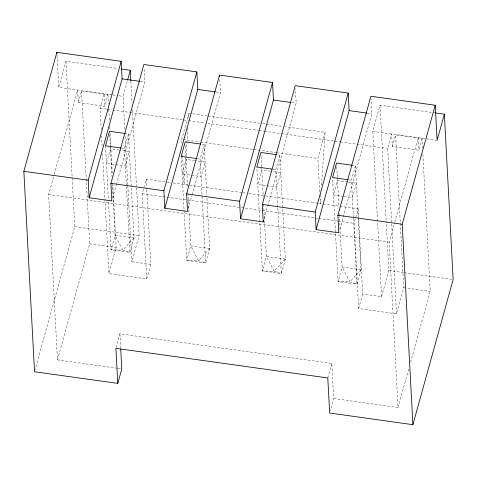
<?xml version="1.0" encoding="UTF-8"?>
<svg xmlns="http://www.w3.org/2000/svg" width="477" height="477" viewBox="0 0 477 477"><rect width="100%" height="100%" fill="white"/><g stroke="black" fill="none" stroke-linecap="round" stroke-linejoin="round"><path stroke-width="0.36" stroke-dasharray="2.38 1.79" d="M187.908 128.116L184.074 184.498L182.458 154.19M188.612 117.73L188.916 113.282L207.322 115.857M320.89 194.646L320.288 203.548L320.049 199.112M321.546 185.004L325.129 132.332L285.371 126.769M112.131 94.869L58.725 87.398L65.969 61.277L117.867 68.533M117.414 368.268L57.473 359.885L48.66 194.544L54.02 175.22M54.223 174.504L77.644 90.046L78.311 102.573L104.797 106.276L108.017 94.667L81.531 90.958L78.311 102.573M101.249 129.768L100.104 108.261L104.129 93.748L104.797 106.276M34.732 371.04L74.782 226.617L72.254 179.167M124.783 129.017L123.048 96.396L127.55 80.154M57.473 359.885L89.676 243.777L81.531 90.958M126.423 185.947L124.425 148.46L128.45 133.948L125.54 133.542M112.644 198.044L116.215 185.154M116.418 184.438L144.817 82.032L144.072 68.151M146.791 189.578L150.78 264.383L146.755 278.896L108.917 273.607L116.161 247.48L112.84 185.165M146.755 278.896L142.212 193.722L146.236 179.209L166.61 182.059M150.78 264.383L131.861 261.736L139.105 235.614L136.494 186.68M116.096 347.632L119.93 333.811L331.813 363.444L333.685 398.516L330.233 410.959M188.916 113.282L181.671 139.403L181.868 143.1M181.182 156.402L186.722 260.364L205.641 263.012L200.101 159.044L204.126 144.531L201.216 144.126M188.332 208.58L191.903 195.695M192.1 194.98L220.487 92.616L219.748 78.735M277.769 207.113L275.772 169.633L279.796 155.114L277.614 154.81M264.216 218.383L296.163 103.199L295.382 88.585M319.656 191.724L317.885 158.453L325.129 132.332M353.445 217.697L351.448 180.217L355.472 165.698L353.29 165.394M339.827 229.216L371.833 113.782L371.058 99.168M358.597 217.727L362.663 294.017L381.582 296.664L372.77 131.324L380.014 105.196L434.833 112.864M422.574 148.228L422.062 138.586L395.576 134.884L403.721 287.697L396.476 313.824L358.638 308.53L354.101 223.355L358.126 208.843L339.934 206.297M396.476 313.824L387.664 148.478L391.689 133.965L392.356 146.493L418.842 150.195L422.062 138.586M327.788 377.957L331.813 363.444M392.356 146.493L395.576 134.884M358.638 308.53L362.663 294.017M333.685 398.516L398.009 407.513L389.196 242.173L394.551 222.848M394.753 222.133L418.174 137.674L418.842 150.195M381.582 296.664L388.827 270.537L386.221 221.602M398.009 407.513L408.938 368.095M410.53 362.359L430.206 291.405L422.855 153.421M140.423 81.418L144.817 82.032M216.093 92.001L220.487 92.616M291.769 102.585L296.163 103.199M367.439 113.168L371.833 113.782M112.858 94.971L117.956 95.68M118.684 95.782L123.048 96.396M372.77 131.324L436.366 140.214M208.061 115.959L259.601 123.167M262.547 123.579L282.426 126.357M100.104 108.261L106.741 109.191M107.48 109.293L111.898 109.913M112.638 110.014L129.595 112.387M130.334 112.489L182.685 119.81M183.424 119.918L187.849 120.532M188.582 120.639L204.806 122.905M207.751 123.316L257.89 130.334M258.629 130.436L263.793 131.157M264.526 131.258L280.75 133.53M281.49 133.632L333.84 140.953M334.574 141.055L339.737 141.776M340.477 141.884L387.664 148.478M183.144 139.612L200.078 141.979M200.817 142.08L253.09 149.396M253.83 149.498L275.915 152.586M276.654 152.688L317.885 158.453M121.516 148.055L124.425 148.46M197.192 158.638L200.101 159.044M272.862 169.222L275.772 169.633M348.538 179.805L351.448 180.217M119.202 150.058L110.467 148.842L106.443 163.355L125.362 166.002L129.386 151.483L119.93 150.16M194.872 160.642L186.143 159.425L182.119 173.938L201.038 176.585L205.062 162.067L195.6 160.749M270.548 171.225L261.813 170.009L257.789 184.521L276.708 187.169L280.732 172.65L271.276 171.332M347.673 182.017L337.489 180.592L333.465 195.105L343.649 196.53M348.401 182.119L356.408 183.234L352.384 197.752L344.376 196.631M167.338 182.16L170.247 182.566M173.163 182.971L189.232 185.219M189.965 185.32L242.238 192.636M242.978 192.738L245.923 193.149M248.869 193.561L265.069 195.826M265.802 195.928L318.081 203.244M318.815 203.345L322.47 203.858M323.197 203.959L339.207 206.195M142.212 193.722L261.402 210.393M262.135 210.494L318.052 218.311M318.785 218.418L337.179 220.988M337.913 221.089L354.101 223.355M48.66 194.544L389.196 242.173M74.782 226.617L139.105 235.614M388.827 270.537L403.447 272.582M404.18 272.689L451.689 279.331M89.676 243.777L116.161 247.48M403.721 287.697L430.206 291.405M118.141 368.375L121.796 368.882M380.014 105.196L386.179 220.863M358.126 208.843L358.561 216.987M355.472 165.698L361.011 269.666L356.987 284.179L338.068 281.531L332.529 177.569M353.487 218.436L356.987 284.179L349.874 281.865L338.068 281.531L342.098 267.019L339.415 216.785M336.75 166.706L337.293 176.937M337.334 177.671L338.908 207.185M339.26 213.833L339.38 216.051M279.796 155.114L285.341 259.083L281.317 273.595L262.398 270.948L256.859 166.986M277.811 207.853L281.317 273.595L274.203 271.282L262.398 270.948L266.422 256.435L263.548 202.51M261.074 156.122L261.623 166.354M261.658 167.081L263.274 197.341M204.126 144.531L206.833 195.314M206.988 198.265L209.665 248.499L205.641 263.012L198.527 260.692L186.722 260.364L190.746 245.852L187.914 192.666M185.44 146.272L187.64 187.497M146.236 179.209L146.749 188.838M130.883 81.394L132.034 102.895M132.385 109.567L136.458 185.935M128.45 133.948L133.995 237.916L129.971 252.428L111.052 249.781L108.488 201.765M125.183 136.434L127.753 184.629M127.788 185.368L131.861 261.736M126.465 186.686L129.971 252.428L122.857 250.109L111.052 249.781L115.076 235.268L112.238 182.083M108.017 94.667L108.529 104.308M108.81 109.501L109.4 120.627M109.716 126.56L109.913 130.275M110.074 133.238L112.244 174.039M109.728 134.955L110.276 145.187M110.312 145.914L111.922 176.174M119.93 333.811L120.705 348.425M105.506 145.819L108.452 201.026M101.565 135.695L102.12 146.075M102.513 153.493L108.917 273.607M65.969 61.277L72.212 178.422M57.013 55.249L58.725 87.398M133.995 237.916L122.857 250.109L115.076 235.268L133.995 237.916M209.665 248.499L198.527 260.692L190.746 245.852L209.665 248.499M285.341 259.083L274.203 271.282L266.422 256.435L285.341 259.083M361.011 269.666L349.874 281.865L342.098 267.019L361.011 269.666"/><path stroke-width="0.72" d="M120.747 349.158L121.796 368.882L117.771 383.395L34.529 371.756L23.85 171.338L56.852 52.327L121.176 61.324L122.112 78.86L89.145 197.734L111.851 200.906L110.914 183.371L143.881 64.496L196.852 71.908L197.788 89.443L164.833 208.264L187.539 211.442L186.602 193.906L219.551 75.08L272.528 82.491L273.458 100.027L240.527 218.788L263.226 221.96L263.626 220.529M89.145 197.734L88.209 180.199L121.176 61.324M127.55 80.154L130.293 70.268L121.522 69.046M164.833 208.264L163.897 190.728L196.852 71.908M240.527 218.788L239.591 201.252L272.528 82.491M263.226 221.96L262.29 204.424L295.227 85.663L348.198 93.075L349.134 110.61L316.126 229.622L338.831 232.8L337.895 215.264L370.903 96.247L435.221 105.244L437.093 140.316L444.337 114.194L435.567 112.966M316.126 229.622L315.196 212.086L348.198 93.075M117.771 383.395L115.905 348.323L327.788 377.957L329.661 413.034L412.897 424.673L402.218 224.256L435.221 105.244M412.897 424.673L453.15 279.534L444.337 114.194M23.85 171.338L88.209 180.199M110.914 183.371L163.897 190.728M186.602 193.906L239.591 201.252M122.112 78.86L139.689 81.317M197.788 89.443L215.36 91.9M273.458 100.027L291.036 102.483M349.134 110.61L366.712 113.067M125.54 133.542L109.531 131.3L105.506 145.819L120.788 147.953M200.489 144.024L185.207 141.89L181.182 156.402L196.464 158.537M276.159 154.608L260.883 152.473L256.859 166.986L272.134 169.12M352.563 165.292L336.553 163.056L332.529 177.569L347.811 179.704M337.895 215.264L402.218 224.256M262.29 204.424L315.196 212.086M219.551 75.08L219.629 76.541M130.293 70.268L130.847 80.649M56.852 52.327L56.936 53.788"/></g></svg>
